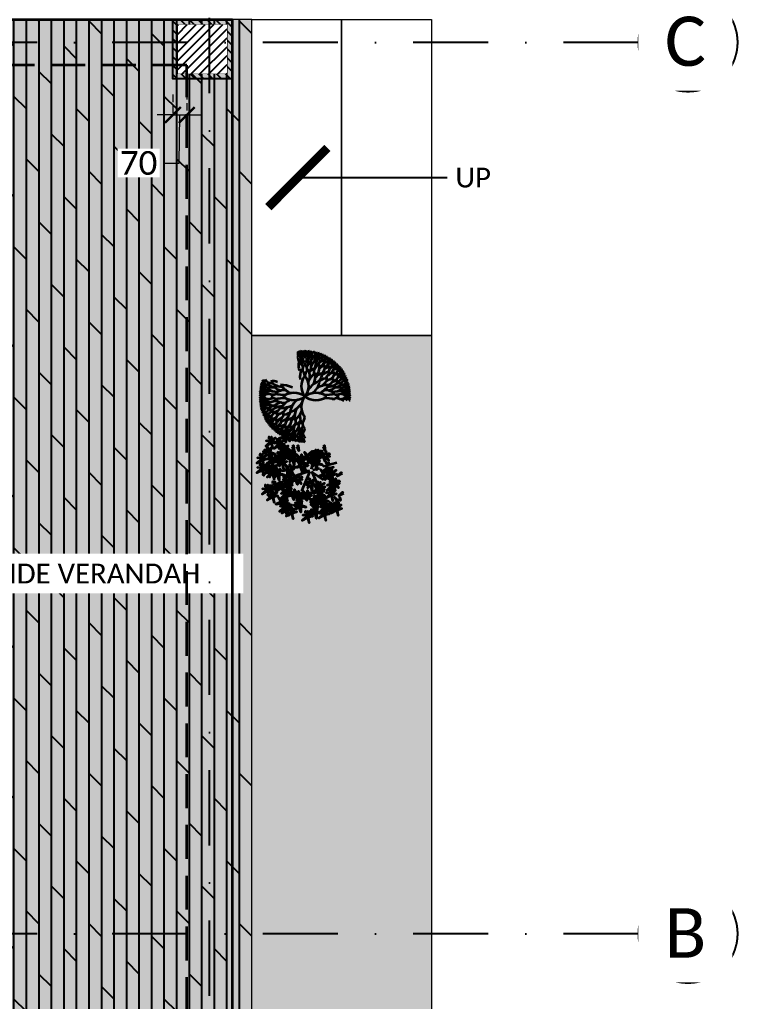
# Model space of a CAD drawing. Header units: millimetres. Extents: x -10000 to 124200, y -12045 to 23620.
# Drawn here: x 46013 to 49650, y -228 to 4745 of the extents above; entities that cross this region are included whole.
import ezdxf

# ---------------------------------------------------------------- set-up
doc = ezdxf.new("R2010")
doc.units = ezdxf.units.MM
doc.header["$LTSCALE"] = 150
doc.set_wipeout_variables(frame=1)
for name, pattern in [('3BHK-W(SB)$0$HIDDEN', [0.375, 0.25, -0.125]), ('DASHDOTX2', [50.8, 25.4, -12.7, 0, -12.7]), ('HIDDENX2', [19.05, 12.7, -6.35])]:
    doc.linetypes.add(name, pattern=pattern)
for name, color, linetype in [('ad-Arrow', 32, 'Continuous'), ('ad-Grid', 8, 'DASHDOTX2'), ('ad-MS Columns', 1, 'Continuous'), ('ad-RCC', 3, 'Continuous'), ('ad-RCC Hatch', 125, 'Continuous'), ('ad-Text main', 7, 'Continuous'), ('ad-Verandah', 33, 'Continuous')]:
    doc.layers.add(name, color=color, linetype=linetype)
for name, color, linetype, lineweight, true_color in [('ad-Dimension', 5, 'Continuous', 0, 0x0000ff), ('ad-Framing', 30, 'Continuous', 35, 0xff7f00), ('ad-Landscape 2', 7, 'Continuous', 35, 0x264c00)]:
    doc.layers.add(name, color=color, linetype=linetype, lineweight=lineweight, true_color=true_color)
doc.layers.add('ad-Elevation 10', color=8, linetype='Continuous', lineweight=0)
doc.layers.add('ad-Landscape', color=94, linetype='Continuous', lineweight=35)
doc.layers.get('ad-Landscape').off()
doc.styles.add('6 U T S R N_Corridor-Basement$0$Standard', font='arial.ttf')
doc.styles.add('ROMANS-TITLE', font='arial.ttf', dxfattribs={"width": 0.8})
doc.styles.get("Standard").update_dxf_attribs({"font": 'calibril.ttf'})
doc.dimstyles.new('A-100-DIM-INT (MM-FT)', dxfattribs={"dimscale": 50, "dimtxt": 2.4, "dimasz": 1, "dimexe": 5, "dimexo": 100, "dimgap": 1, "dimtad": 0, "dimdec": 0, "dimdsep": 46, "dimtxsty": 'Standard', "dimblk": 'ARCHTICK', "dimcen": 0.025, "dimse1": 1, "dimse2": 1, "dimclrd": 256, "dimclre": 256, "dimclrt": 256, "dimazin": 2, "dimtfac": 1, "dimtdec": 0, "dimtix": 1, "dimtmove": 2, "dimatfit": 3, "dimldrblk": 'ARCHTICK', "dimfxl": 1, "dimtolj": 1, "dimtzin": 0, "dimarcsym": 0})
doc.dimstyles.new('A-75-DIM-INT (Framing)', dxfattribs={"dimscale": 100, "dimtxt": 1.5, "dimasz": 1, "dimexe": 0, "dimexo": 0, "dimgap": 0.5, "dimtad": 0, "dimdec": 0, "dimdsep": 46, "dimtxsty": 'ROMANS-TITLE', "dimblk": 'ARCHTICK', "dimcen": 0.025, "dimclrd": 5, "dimclre": 5, "dimclrt": 256, "dimazin": 2, "dimtfac": 1, "dimtdec": 0, "dimtmove": 1, "dimatfit": 0, "dimldrblk": 'ARCHTICK', "dimfxl": 1, "dimtfill": 1, "dimtolj": 1, "dimtzin": 0, "dimarcsym": 0})

# ---------------------------------------------------------------- blocks, each defined once
blk = doc.blocks.new('zw$3849')
at = {"layer": 'ad-Text main', "insert": (12834.1, 1938.9), "char_height": 100, "width": 1424.195, "attachment_point": 5, "bg_fill": 2}
blk.add_mtext("\\pxqj;5' WIDE VERANDAH", dxfattribs=at)
blk = doc.blocks.new('A$C42b14ea2')
at = {"layer": 'ad-RCC Hatch', "transparency": 33554687}
h = blk.add_hatch(dxfattribs=at)
h.set_pattern_fill('ANSI31', color=256, scale=10)
h.set_pattern_definition([(45, (13250, 8645), (-22.45064, 22.45064), [])])
h.paths.add_polyline_path([(0, 0), (300, 0), (300, 300), (0, 300)])
at = {"layer": 'ad-RCC'}
blk.add_lwpolyline([(0, 0), (300, 0), (300, 300), (0, 300)], close=True, dxfattribs=at)
blk = doc.blocks.new('1625E_Columns')
at = {"layer": 'ad-RCC', "xscale": -1, "rotation": 180}
blk.add_blockref('A$C42b14ea2', (13240, 4745), dxfattribs=at)
blk = doc.blocks.new('zw$B0BD')
blk.add_wipeout([(0, 0), (250, 0), (250, -250), (0, -250)])
at = {"layer": 'ad-MS Columns'}
h = blk.add_hatch(dxfattribs=at)
h.set_pattern_fill('ANSI31', color=256, scale=10)
h.set_pattern_definition([(45, (4e-12, -250), (-22.4506, 22.4506), [])])
h.paths.add_polyline_path([(0, 0), (250, 0), (250, -250), (0, -250)])
at = {"layer": 'ad-MS Columns', "const_width": 1}
blk.add_lwpolyline([(0, 0), (250, 0), (250, -250), (0, -250)], close=True, dxfattribs=at)
blk = doc.blocks.new('zw$BD87')
at = {"layer": 'ad-MS Columns'}
blk.add_blockref('zw$B0BD', (1145, 4720), dxfattribs=at)
blk = doc.blocks.new('bamboo')
at = {"layer": 'ad-Landscape 2'}
for p, q in [((43, 73), (278, 631)), ((-24, 62), (-370, 296)), ((-12, 40), (-247, 564)), ((-57, 6), (-247, -50)), ((32, 40), (390, 162)), ((43, 28), (301, 62)), ((390, 162), (546, 218)), ((-471, -139), (-761, -217)), ((-12, -16), (-113, -440)), ((77, -94), (122, -173))]:
    blk.add_line(p, q, dxfattribs=at)
for points in [[(-388, 1357), (-437, 1504), (-414, 1335), (-388, 1357)], [(104, 1425), (54, 1572), (78, 1403), (104, 1425)], [(119, 1423), (261, 1497), (148, 1389), (127, 1415)], [(-781, 1201), (-752, 1166), (-913, 1150), (-789, 1194)], [(-756, 1207), (-806, 1354), (-782, 1185), (-756, 1207)], [(-741, 1205), (-599, 1279), (-712, 1170), (-734, 1196)], [(-562, 1158), (-603, 1137), (-666, 1245), (-570, 1151)], [(-439, 1174), (-411, 1139), (-571, 1123), (-448, 1167)], [(-500, 1137), (-534, 1108), (-554, 1268), (-507, 1146)], [(-412, 1351), (-384, 1316), (-544, 1300), (-421, 1344)], [(-434, 1290), (-414, 1248), (-523, 1187), (-427, 1281)], [(-494, 1113), (-347, 1165), (-516, 1138), (-494, 1113)], [(-415, 1179), (-464, 1327), (-441, 1158), (-415, 1179)], [(-388, 1269), (-399, 1159), (-358, 1250), (-381, 1261)], [(-399, 1178), (-257, 1251), (-371, 1143), (-392, 1169)], [(-372, 1355), (-230, 1429), (-344, 1320), (-365, 1346)], [(-330, 1216), (-336, 1153), (-319, 1167), (-323, 1207)], [(-324, 1279), (-245, 1271), (-334, 1256), (-332, 1272)], [(-169, 1272), (-323, 1296), (-162, 1239), (-169, 1272)], [(-176, 1248), (-132, 1257), (-192, 1107), (-173, 1237)], [(-174, 1012), (-174, 1172), (-131, 1021), (-163, 1015)], [(-161, 1285), (-160, 1445), (-117, 1294), (-150, 1287)], [(-131, 1200), (-85, 1198), (-82, 1073), (-120, 1202)], [(-92, 1231), (0, 1171), (-62, 1249), (-81, 1233)], [(-71, 1292), (-28, 1359), (-55, 1273), (-69, 1281)], [(79, 1419), (108, 1385), (-52, 1368), (71, 1412)], [(58, 1358), (77, 1316), (-31, 1255), (65, 1349)], [(-18, 1258), (35, 1223), (30, 1245), (-7, 1260)], [(103, 1337), (93, 1227), (133, 1319), (110, 1329)], [(162, 1284), (156, 1221), (173, 1235), (169, 1276)], [(168, 1347), (246, 1339), (158, 1324), (159, 1340)], [(304, 1094), (304, 1254), (347, 1103), (314, 1096)], [(393, 1102), (437, 1168), (409, 1082), (396, 1091)], [(557, 1296), (586, 1262), (425, 1246), (549, 1289)], [(536, 1235), (555, 1193), (446, 1133), (543, 1226)], [(582, 1302), (532, 1450), (556, 1281), (582, 1302)], [(680, 1201), (709, 1166), (548, 1150), (671, 1194)], [(581, 1215), (571, 1105), (611, 1196), (588, 1206)], [(597, 1300), (739, 1374), (626, 1266), (604, 1292)], [(640, 1161), (634, 1099), (651, 1113), (647, 1153)], [(646, 1224), (724, 1217), (635, 1202), (637, 1217)], [(704, 1207), (655, 1354), (679, 1185), (704, 1207)], [(720, 1205), (862, 1279), (749, 1170), (727, 1196)], [(773, 1166), (723, 1313), (747, 1144), (773, 1166)], [(788, 1164), (930, 1238), (817, 1130), (796, 1155)], [(-802, 1140), (-783, 1098), (-892, 1037), (-795, 1131)], [(-843, 898), (-849, 819), (-866, 907), (-851, 906)], [(-773, 987), (-807, 958), (-827, 1118), (-780, 996)], [(-768, 947), (-692, 807), (-802, 918), (-777, 940)], [(-767, 963), (-621, 1015), (-789, 988), (-767, 963)], [(-757, 1119), (-767, 1009), (-727, 1100), (-750, 1111)], [(-698, 1066), (-704, 1003), (-687, 1017), (-691, 1057)], [(-692, 1129), (-614, 1121), (-703, 1106), (-701, 1122)], [(-633, 1052), (-696, 1057), (-682, 1040), (-642, 1045)], [(-581, 1112), (-692, 1120), (-599, 1081), (-590, 1104)], [(-593, 770), (-642, 918), (-618, 749), (-593, 770)], [(-570, 1048), (-576, 969), (-593, 1057), (-578, 1056)], [(-461, 1112), (-441, 1071), (-550, 1010), (-454, 1104)], [(-495, 1097), (-419, 957), (-529, 1068), (-504, 1090)], [(-374, 917), (-528, 942), (-367, 884), (-374, 917)], [(-415, 1092), (-426, 982), (-386, 1073), (-408, 1083)], [(-380, 893), (-337, 902), (-397, 753), (-378, 882)], [(-365, 930), (-365, 1090), (-322, 940), (-355, 933)], [(-357, 1039), (-363, 976), (-346, 990), (-350, 1030)], [(-351, 1102), (-272, 1094), (-361, 1079), (-360, 1095)], [(-183, 999), (-337, 1024), (-176, 966), (-183, 999)], [(-180, 955), (-152, 921), (-312, 905), (-189, 948)], [(-297, 876), (-204, 816), (-266, 894), (-286, 879)], [(-202, 894), (-182, 853), (-291, 792), (-195, 885)], [(-276, 938), (-232, 1004), (-260, 918), (-273, 927)], [(-223, 903), (-170, 869), (-174, 891), (-212, 906)], [(-189, 975), (-146, 984), (-206, 835), (-187, 964)], [(-156, 961), (-205, 1109), (-182, 940), (-156, 961)], [(-156, 874), (-167, 764), (-126, 855), (-149, 865)], [(-145, 927), (-99, 925), (-96, 801), (-134, 929)], [(-140, 960), (2, 1033), (-112, 925), (-133, 951)], [(-106, 958), (-13, 898), (-75, 976), (-95, 960)], [(-92, 883), (-13, 876), (-102, 861), (-100, 876)], [(-85, 1020), (-41, 1086), (-69, 1000), (-82, 1009)], [(-32, 985), (21, 951), (17, 973), (-21, 987)], [(121, 803), (80, 783), (16, 890), (112, 796)], [(183, 783), (149, 754), (129, 914), (175, 791)], [(295, 1081), (141, 1106), (302, 1048), (295, 1081)], [(289, 1057), (332, 1066), (272, 916), (291, 1046)], [(290, 849), (291, 1008), (334, 858), (301, 851)], [(333, 1009), (379, 1007), (382, 882), (344, 1011)], [(372, 1040), (465, 980), (402, 1058), (383, 1042)], [(380, 856), (423, 922), (395, 837), (382, 845)], [(446, 1067), (499, 1033), (495, 1054), (457, 1069)], [(565, 756), (531, 726), (511, 886), (558, 764)], [(658, 1140), (678, 1098), (569, 1037), (665, 1131)], [(748, 1160), (777, 1126), (617, 1109), (740, 1153)], [(727, 1099), (746, 1057), (638, 996), (734, 1090)], [(704, 1119), (694, 1009), (734, 1100), (711, 1111)], [(745, 784), (696, 931), (720, 762), (745, 784)], [(759, 902), (696, 907), (711, 890), (751, 895)], [(811, 962), (701, 970), (793, 931), (803, 954)], [(831, 1008), (789, 987), (726, 1095), (822, 1001)], [(762, 1066), (756, 1003), (774, 1017), (770, 1057)], [(768, 1129), (847, 1121), (758, 1106), (760, 1122)], [(772, 1078), (762, 968), (802, 1060), (779, 1070)], [(822, 898), (816, 819), (799, 907), (815, 906)], [(831, 1025), (825, 962), (842, 976), (838, 1016)], [(837, 1088), (915, 1080), (827, 1065), (828, 1081)], [(892, 987), (859, 958), (839, 1118), (885, 996)], [(897, 947), (974, 807), (863, 918), (889, 940)], [(899, 963), (1045, 1015), (877, 988), (899, 963)], [(1141, 825), (1092, 972), (1115, 803), (1141, 825)], [(1157, 823), (1299, 897), (1185, 789), (1164, 815)], [(-959, 700), (-817, 774), (-931, 666), (-952, 692)], [(-617, 765), (-588, 730), (-749, 714), (-626, 757)], [(-639, 703), (-619, 662), (-728, 601), (-632, 695)], [(-620, 538), (-669, 686), (-646, 517), (-620, 538)], [(-604, 537), (-462, 610), (-576, 502), (-597, 528)], [(-593, 683), (-603, 573), (-563, 664), (-586, 674)], [(-577, 769), (-435, 842), (-548, 734), (-570, 760)], [(-535, 630), (-541, 567), (-523, 581), (-527, 621)], [(-529, 693), (-450, 685), (-539, 670), (-537, 685)], [(-281, 634), (-391, 643), (-299, 604), (-289, 627)], [(-262, 681), (-303, 660), (-366, 768), (-270, 673)], [(-336, 845), (-290, 844), (-287, 719), (-325, 848)], [(-265, 566), (-314, 713), (-291, 544), (-265, 566)], [(-200, 660), (-234, 631), (-253, 791), (-207, 669)], [(-249, 564), (-107, 638), (-221, 530), (-242, 555)], [(-195, 620), (-118, 480), (-229, 591), (-203, 613)], [(-194, 636), (-47, 688), (-216, 661), (-194, 636)], [(-98, 821), (-104, 758), (-86, 772), (-91, 812)], [(-38, 467), (-37, 627), (6, 476), (-27, 469)], [(49, 698), (-14, 702), (1, 686), (41, 690)], [(101, 757), (-9, 765), (83, 727), (93, 750)], [(112, 693), (106, 614), (89, 703), (105, 701)], [(281, 835), (128, 860), (288, 803), (281, 835)], [(187, 743), (264, 602), (153, 714), (179, 736)], [(189, 759), (335, 811), (167, 784), (189, 759)], [(275, 811), (319, 820), (259, 671), (277, 800)], [(319, 763), (365, 762), (369, 637), (330, 766)], [(358, 795), (451, 734), (389, 812), (369, 797)], [(432, 670), (369, 675), (383, 658), (423, 663)], [(484, 730), (373, 738), (465, 700), (475, 723)], [(503, 776), (462, 755), (399, 863), (495, 769)], [(433, 822), (486, 787), (481, 809), (444, 824)], [(495, 666), (489, 587), (472, 675), (487, 674)], [(570, 716), (646, 575), (536, 686), (561, 708)], [(571, 731), (717, 784), (549, 757), (571, 731)], [(721, 778), (750, 744), (589, 727), (712, 771)], [(699, 717), (719, 675), (610, 614), (706, 708)], [(742, 469), (708, 440), (689, 600), (735, 478)], [(745, 697), (734, 586), (775, 678), (752, 688)], [(761, 782), (903, 856), (790, 748), (768, 774)], [(803, 643), (797, 580), (815, 595), (810, 635)], [(809, 706), (888, 699), (799, 683), (801, 699)], [(868, 552), (819, 700), (842, 531), (868, 552)], [(884, 550), (1026, 624), (912, 516), (891, 542)], [(1117, 819), (1145, 785), (985, 768), (1108, 812)], [(1095, 758), (1115, 716), (1006, 655), (1102, 749)], [(1073, 552), (1024, 700), (1047, 531), (1073, 552)], [(1089, 550), (1231, 624), (1117, 516), (1096, 542)], [(1141, 737), (1130, 627), (1171, 719), (1148, 729)], [(1267, 642), (1296, 607), (1135, 591), (1259, 635)], [(1245, 580), (1265, 539), (1156, 478), (1253, 572)], [(1199, 684), (1193, 621), (1211, 636), (1206, 676)], [(1205, 747), (1284, 739), (1195, 724), (1197, 740)], [(1292, 647), (1242, 795), (1266, 626), (1292, 647)], [(1307, 646), (1449, 719), (1336, 611), (1314, 637)], [(-784, 343), (-847, 348), (-832, 331), (-792, 336)], [(-731, 403), (-842, 411), (-750, 372), (-740, 395)], [(-712, 449), (-753, 428), (-816, 536), (-721, 441)], [(-644, 533), (-616, 498), (-776, 482), (-653, 526)], [(-666, 471), (-646, 430), (-755, 369), (-659, 463)], [(-721, 338), (-727, 260), (-744, 348), (-728, 347)], [(-650, 428), (-684, 399), (-704, 559), (-658, 437)], [(-645, 388), (-569, 248), (-679, 359), (-654, 381)], [(-644, 404), (-498, 456), (-666, 429), (-644, 404)], [(-606, 184), (-656, 331), (-632, 163), (-606, 184)], [(-620, 451), (-631, 341), (-590, 432), (-613, 442)], [(-562, 398), (-568, 335), (-551, 349), (-555, 389)], [(-556, 461), (-477, 453), (-566, 438), (-564, 454)], [(-289, 560), (-261, 526), (-421, 509), (-298, 553)], [(-364, 169), (-397, 140), (-417, 300), (-371, 178)], [(-311, 499), (-291, 457), (-400, 396), (-304, 490)], [(-333, 575), (-396, 580), (-381, 563), (-341, 568)], [(-270, 570), (-276, 492), (-293, 580), (-277, 579)], [(-265, 478), (-276, 368), (-235, 460), (-258, 470)], [(-207, 425), (-213, 362), (-196, 376), (-200, 416)], [(-201, 488), (-122, 480), (-211, 465), (-210, 481)], [(-46, 454), (-200, 478), (-40, 421), (-46, 454)], [(-53, 429), (-9, 439), (-69, 289), (-50, 418)], [(-8, 382), (38, 380), (41, 255), (2, 384)], [(31, 413), (123, 352), (61, 431), (42, 415)], [(52, 474), (95, 540), (68, 455), (54, 463)], [(105, 440), (158, 405), (153, 427), (116, 442)], [(394, 326), (353, 305), (290, 413), (385, 319)], [(456, 306), (422, 276), (402, 436), (448, 314)], [(462, 281), (608, 334), (440, 307), (462, 281)], [(609, 384), (546, 389), (561, 372), (601, 377)], [(661, 444), (551, 452), (643, 413), (653, 436)], [(680, 490), (639, 469), (576, 577), (672, 482)], [(618, 276), (618, 436), (661, 285), (628, 278)], [(672, 379), (666, 301), (649, 389), (665, 388)], [(707, 283), (751, 349), (723, 264), (710, 272)], [(844, 546), (872, 512), (712, 496), (835, 539)], [(747, 429), (824, 289), (713, 400), (739, 422)], [(748, 445), (895, 497), (727, 470), (748, 445)], [(822, 485), (842, 443), (733, 383), (829, 476)], [(868, 465), (857, 355), (898, 446), (875, 456)], [(1049, 546), (1077, 512), (917, 496), (1040, 539)], [(926, 411), (920, 349), (937, 363), (933, 403)], [(932, 474), (1011, 467), (922, 452), (924, 467)], [(1027, 485), (1047, 443), (938, 383), (1034, 476)], [(945, 153), (946, 313), (989, 162), (956, 155)], [(1073, 465), (1062, 355), (1103, 446), (1080, 456)], [(1141, 143), (1092, 291), (1115, 122), (1141, 143)], [(1131, 411), (1125, 349), (1142, 363), (1138, 403)], [(1137, 474), (1216, 467), (1127, 452), (1128, 467)], [(1291, 560), (1281, 450), (1321, 541), (1298, 552)], [(1349, 507), (1343, 444), (1361, 458), (1357, 498)], [(1356, 570), (1434, 562), (1345, 547), (1347, 563)], [(-918, 114), (-776, 188), (-890, 80), (-911, 105)], [(-631, 178), (-602, 144), (-762, 128), (-639, 171)], [(-652, 117), (-632, 75), (-741, 14), (-645, 108)], [(-607, 97), (-617, -13), (-577, 78), (-600, 88)], [(-590, 182), (-449, 256), (-562, 148), (-583, 174)], [(-511, -21), (-560, 127), (-536, -42), (-511, -21)], [(-497, 84), (-560, 89), (-545, 72), (-505, 77)], [(-445, 144), (-555, 152), (-463, 113), (-453, 136)], [(-542, 106), (-464, 99), (-552, 83), (-551, 99)], [(-425, 190), (-467, 169), (-530, 277), (-434, 182)], [(-495, -22), (-353, 51), (-466, -57), (-488, -31)], [(-434, 79), (-440, 1), (-457, 89), (-441, 88)], [(-359, 129), (-282, -11), (-393, 100), (-367, 122)], [(-358, 145), (-211, 197), (-379, 170), (-358, 145)], [(257, -69), (216, -90), (153, 18), (249, -77)], [(322, 220), (259, 225), (274, 208), (314, 213)], [(374, 280), (264, 288), (356, 250), (366, 273)], [(319, -90), (285, -119), (266, 41), (312, -81)], [(385, 216), (379, 137), (362, 225), (378, 224)], [(460, 266), (537, 125), (427, 236), (452, 258)], [(609, 263), (455, 287), (616, 230), (609, 263)], [(640, 26), (598, 5), (535, 113), (631, 19)], [(603, 239), (646, 248), (586, 98), (605, 228)], [(647, 191), (693, 189), (696, 64), (658, 193)], [(701, 6), (667, -24), (648, 136), (694, 14)], [(686, 222), (779, 161), (716, 240), (697, 224)], [(707, -19), (854, 34), (686, 7), (707, -19)], [(760, 249), (813, 214), (809, 236), (771, 251)], [(937, 140), (783, 165), (943, 107), (937, 140)], [(930, 116), (974, 125), (914, -24), (932, 105)], [(974, 68), (1021, 66), (1024, -58), (985, 70)], [(1117, 137), (1145, 103), (985, 87), (1108, 130)], [(1095, 76), (1115, 34), (1006, -27), (1102, 67)], [(1014, 99), (1106, 39), (1044, 117), (1025, 101)], [(1035, 161), (1078, 227), (1051, 141), (1037, 150)], [(1158, -1), (1117, -22), (1054, 86), (1150, -9)], [(1088, 126), (1141, 92), (1136, 113), (1099, 128)], [(1240, 69), (1268, 35), (1108, 18), (1231, 62)], [(1218, 8), (1238, -34), (1129, -95), (1225, -1)], [(1141, 56), (1130, -54), (1171, 37), (1148, 47)], [(1157, 141), (1299, 215), (1185, 107), (1164, 133)], [(1220, -22), (1186, -51), (1167, 109), (1213, -13)], [(1199, 2), (1193, -60), (1211, -46), (1206, -6)], [(1205, 65), (1284, 58), (1195, 42), (1197, 58)], [(1226, -46), (1373, 6), (1204, -21), (1226, -46)], [(1264, 75), (1215, 222), (1238, 53), (1264, 75)], [(1280, 73), (1422, 147), (1308, 39), (1287, 65)], [(1417, 15), (1446, -20), (1286, -36), (1409, 8)], [(1442, 20), (1392, 168), (1416, -1), (1442, 20)], [(1457, 19), (1599, 92), (1486, -16), (1465, 10)], [(-535, -26), (-507, -61), (-667, -77), (-544, -33)], [(-425, -356), (-467, -376), (-530, -269), (-434, -363)], [(-511, -108), (-522, -218), (-481, -127), (-504, -117)], [(-453, -161), (-459, -224), (-441, -210), (-446, -170)], [(-447, -98), (-368, -106), (-457, -121), (-455, -105)], [(-364, -376), (-397, -405), (-417, -246), (-371, -368)], [(-183, -174), (-337, -149), (-176, -206), (-183, -174)], [(-197, -389), (-246, -241), (-222, -410), (-197, -389)], [(-189, -198), (-146, -189), (-206, -338), (-187, -209)], [(-174, -160), (-174, -1), (-131, -151), (-163, -158)], [(-145, -246), (-99, -247), (-96, -372), (-134, -243)], [(-106, -215), (-13, -275), (-75, -197), (-95, -212)], [(-85, -153), (-41, -87), (-69, -173), (-82, -164)], [(52, -315), (11, -336), (-52, -228), (44, -322)], [(-32, -187), (21, -222), (17, -200), (-21, -185)], [(114, -335), (80, -364), (61, -205), (107, -327)], [(186, -175), (123, -170), (137, -187), (177, -182)], [(238, -116), (128, -107), (220, -146), (229, -123)], [(298, -260), (257, -281), (194, -173), (290, -268)], [(249, -180), (243, -258), (226, -170), (242, -171)], [(324, -130), (400, -270), (290, -159), (315, -137)], [(325, -114), (472, -62), (303, -89), (325, -114)], [(360, -281), (326, -310), (307, -150), (353, -272)], [(486, -310), (332, -285), (493, -343), (486, -310)], [(366, -305), (513, -253), (344, -280), (366, -305)], [(495, -297), (495, -137), (538, -288), (506, -295)], [(568, -80), (505, -75), (520, -92), (560, -87)], [(620, -20), (510, -12), (602, -50), (612, -27)], [(584, -289), (628, -223), (600, -309), (587, -300)], [(631, -84), (625, -163), (608, -75), (624, -76)], [(663, -416), (614, -269), (638, -437), (663, -416)], [(706, -34), (783, -175), (672, -64), (698, -42)], [(844, -190), (872, -224), (712, -241), (835, -197)], [(822, -251), (842, -293), (733, -354), (829, -260)], [(907, -266), (797, -257), (889, -296), (898, -273)], [(868, -184), (819, -37), (842, -206), (868, -184)], [(926, -219), (885, -240), (822, -132), (918, -227)], [(868, -272), (857, -382), (898, -290), (875, -280)], [(923, -321), (874, -173), (897, -342), (923, -321)], [(884, -186), (1026, -112), (912, -220), (891, -194)], [(932, -262), (1011, -270), (922, -285), (924, -269)], [(988, -240), (954, -269), (935, -109), (981, -231)], [(939, -322), (1081, -249), (967, -357), (946, -331)], [(993, -280), (1069, -420), (959, -309), (984, -287)], [(994, -264), (1141, -212), (972, -239), (994, -264)], [(1144, -231), (1173, -265), (1013, -282), (1136, -238)], [(1087, -107), (1024, -102), (1038, -119), (1078, -114)], [(1139, -47), (1029, -39), (1121, -78), (1130, -55)], [(1169, -225), (1119, -78), (1143, -247), (1169, -225)], [(1150, -112), (1144, -190), (1127, -102), (1143, -103)], [(1184, -227), (1326, -153), (1213, -261), (1191, -235)], [(1225, -62), (1301, -202), (1191, -91), (1217, -69)], [(1264, -13), (1253, -123), (1294, -31), (1271, -21)], [(1417, -272), (1446, -306), (1286, -322), (1409, -279)], [(1396, -47), (1415, -88), (1306, -149), (1403, -55)], [(1322, -66), (1316, -129), (1333, -114), (1329, -74)], [(1328, -3), (1407, -10), (1318, -26), (1320, -10)], [(1442, -266), (1392, -119), (1416, -287), (1442, -266)], [(1441, -67), (1431, -177), (1471, -86), (1448, -76)], [(1457, -268), (1599, -194), (1486, -302), (1465, -276)], [(1500, -120), (1494, -183), (1511, -169), (1507, -129)], [(1506, -57), (1584, -65), (1496, -80), (1497, -65)], [(-497, -461), (-560, -457), (-545, -474), (-505, -469)], [(-445, -402), (-555, -394), (-463, -432), (-453, -409)], [(-434, -466), (-440, -545), (-457, -456), (-441, -458)], [(-364, -690), (-397, -719), (-417, -559), (-371, -681)], [(-359, -416), (-282, -557), (-393, -445), (-367, -424)], [(-358, -400), (-211, -348), (-379, -375), (-358, -400)], [(-221, -394), (-193, -429), (-353, -445), (-230, -402)], [(-243, -456), (-223, -497), (-332, -558), (-236, -464)], [(-98, -517), (-70, -552), (-230, -568), (-107, -524)], [(-197, -476), (-208, -586), (-167, -495), (-190, -485)], [(-181, -390), (-39, -317), (-152, -425), (-174, -399)], [(-139, -529), (-145, -592), (-127, -578), (-132, -538)], [(-133, -466), (-54, -474), (-143, -489), (-141, -474)], [(-74, -512), (-123, -364), (-100, -533), (-74, -512)], [(-19, -420), (-82, -416), (-67, -433), (-27, -428)], [(33, -361), (-77, -353), (15, -391), (25, -368)], [(-58, -513), (84, -440), (-30, -548), (-51, -522)], [(44, -425), (38, -504), (21, -415), (37, -417)], [(119, -375), (196, -516), (85, -404), (111, -383)], [(120, -360), (267, -307), (99, -334), (120, -360)], [(227, -366), (164, -361), (178, -378), (218, -373)], [(279, -306), (169, -298), (261, -337), (270, -314)], [(290, -371), (284, -449), (267, -361), (283, -362)], [(365, -321), (441, -461), (331, -350), (356, -328)], [(415, -690), (381, -719), (361, -559), (407, -681)], [(480, -334), (523, -325), (463, -474), (482, -345)], [(579, -538), (469, -530), (561, -569), (571, -546)], [(599, -492), (557, -513), (494, -405), (590, -499)], [(551, -690), (517, -719), (498, -559), (544, -681)], [(639, -422), (668, -456), (507, -472), (631, -429)], [(524, -382), (570, -384), (573, -508), (535, -380)], [(617, -483), (637, -525), (528, -586), (625, -492)], [(563, -351), (656, -411), (594, -333), (574, -349)], [(660, -513), (626, -542), (607, -382), (653, -504)], [(665, -553), (742, -693), (631, -582), (657, -560)], [(637, -324), (690, -358), (686, -336), (648, -322)], [(666, -537), (813, -484), (645, -511), (666, -537)], [(663, -503), (653, -613), (693, -522), (670, -512)], [(789, -544), (818, -579), (658, -595), (781, -552)], [(679, -418), (821, -344), (708, -452), (686, -426)], [(721, -557), (715, -620), (733, -605), (729, -565)], [(727, -494), (806, -501), (717, -517), (719, -501)], [(814, -539), (764, -391), (788, -560), (814, -539)], [(899, -326), (927, -361), (767, -377), (890, -333)], [(877, -388), (897, -429), (788, -490), (884, -396)], [(855, -325), (792, -320), (806, -337), (846, -332)], [(829, -540), (971, -467), (858, -575), (836, -549)], [(937, -703), (887, -555), (911, -724), (937, -703)], [(918, -330), (912, -408), (895, -320), (911, -321)], [(922, -408), (912, -518), (952, -427), (930, -417)], [(926, -325), (920, -388), (937, -374), (933, -333)], [(981, -461), (975, -524), (992, -510), (988, -470)], [(987, -398), (1065, -406), (977, -421), (978, -405)], [(1123, -292), (1142, -334), (1033, -395), (1130, -301)], [(1210, -487), (1056, -463), (1216, -520), (1210, -487)], [(1168, -312), (1158, -423), (1198, -331), (1175, -321)], [(1203, -511), (1247, -502), (1187, -652), (1206, -522)], [(1218, -474), (1219, -314), (1262, -465), (1229, -472)], [(1227, -366), (1221, -429), (1238, -414), (1234, -374)], [(1233, -303), (1311, -310), (1223, -326), (1224, -310)], [(1248, -559), (1294, -561), (1297, -686), (1258, -557)], [(1287, -528), (1379, -588), (1317, -510), (1298, -526)], [(1396, -333), (1415, -375), (1306, -436), (1403, -342)], [(1308, -467), (1351, -400), (1324, -486), (1310, -478)], [(1361, -501), (1414, -536), (1409, -514), (1372, -499)], [(1441, -353), (1431, -463), (1471, -372), (1448, -362)], [(1500, -407), (1494, -470), (1511, -455), (1507, -415)], [(1506, -344), (1584, -351), (1496, -367), (1497, -351)], [(735, -928), (694, -949), (631, -841), (727, -936)], [(768, -606), (787, -647), (678, -708), (775, -614)], [(797, -949), (763, -978), (743, -818), (790, -941)], [(912, -708), (941, -743), (780, -759), (904, -715)], [(890, -769), (910, -811), (801, -872), (898, -778)], [(813, -626), (803, -736), (843, -645), (820, -635)], [(872, -679), (866, -742), (883, -728), (879, -688)], [(878, -616), (956, -624), (868, -639), (869, -624)], [(936, -790), (926, -900), (966, -809), (943, -798)], [(952, -704), (1094, -630), (981, -739), (959, -713)], [(995, -843), (989, -906), (1006, -892), (1002, -852)], [(1001, -780), (1079, -788), (990, -803), (992, -787)], [(1158, -776), (1186, -811), (1026, -827), (1149, -783)], [(1136, -838), (1156, -879), (1047, -940), (1143, -846)], [(1182, -771), (1133, -623), (1156, -792), (1182, -771)], [(1182, -858), (1171, -968), (1212, -877), (1189, -867)], [(1198, -772), (1340, -699), (1226, -807), (1205, -781)], [(1246, -848), (1325, -856), (1236, -871), (1238, -855)], [(652, -1168), (794, -1094), (680, -1202), (659, -1176)], [(727, -1039), (721, -1117), (704, -1029), (719, -1030)], [(802, -989), (878, -1129), (768, -1018), (793, -996)], [(803, -973), (950, -921), (781, -948), (803, -973)], [(1240, -911), (1234, -974), (1251, -960), (1247, -920)], [(700, -1244), (779, -1251), (690, -1267), (692, -1251)]]:
    blk.add_lwpolyline(points, dxfattribs=at)
blk = doc.blocks.new('A$C7DA81DBD')
at = {"layer": 'ad-Landscape 2'}
for centre, radius, start, end in [((-0.323, 3.905), 0.477, 0.43757, 47.26134), ((-0.672, 3.334), 0.873, 3.00382, 39.60588), ((0.466, 3.725), 0.359, 113.70561, 176.94873), ((0.414, 3.981), 0.305, 123.60504, 162.90266), ((0.096, 4.063), 0.227, 352.72717, 49.06653), ((-0.485, 3.825), 0.838, 337.72257, 15.86731), ((0.491, 4.017), 0.214, 111.17004, 149.58437), ((0.873, 3.314), 0.57, 113.73132, 173.32768), ((0.906, 3.641), 0.606, 117.26946, 155.9728), ((0.266, 4.046), 0.225, 6.24095, 49.15573), ((-0.81, 3.717), 1.458, 334.44417, 4.66194), ((1.37, 3.11), 0.824, 118.22031, 156.78041), ((0.143, 3.955), 0.535, 344.79318, 24.80951), ((1.18, 3.454), 0.743, 111.85939, 132.96772), ((-0.785, 3.797), 1.765, 341.38853, 1.24523), ((0.641, 3.924), 0.342, 341.32537, 39.82068), ((1.383, 3.356), 0.488, 108.81739, 152.56245), ((1.327, 3.744), 0.358, 114.32176, 165.62043), ((0.211, 3.764), 1.016, 324.84978, 3.01888), ((-5.866, 2.673), 7.168, 9.16665, 11.24033), ((1.415, 3.77), 0.269, 101.04015, 144.95778), ((1.759, 3.363), 0.625, 106.91169, 148.74233), ((1.053, 3.888), 0.343, 353.89465, 25.17772), ((2.444, 2.7), 1.205, 114.47438, 140.38238), ((1.034, 3.87), 0.552, 334.54713, 9.51441), ((1.821, 3.599), 0.302, 107.3992, 143.67876), ((1.452, 3.751), 0.311, 341.21289, 26.18085), ((0.466, 3.951), 1.488, 337.29257, 354.02748), ((2.158, 3.355), 0.356, 99.63085, 133.13709), ((1.692, 3.651), 0.41, 336.38924, 7.6723), ((0.876, 2.829), 0.895, 130.78874, 168.03806), ((-0.453, 2.514), 0.676, 351.39169, 47.83501), ((0.914, 2.323), 0.874, 110.1808, 148.59513), ((-1.74, 3.125), 2.067, 355.95212, 10.67856), ((-2.889, 3.142), 3.502, 347.99481, 0.01757), ((1.405, 2.554), 0.868, 114.71609, 161.31222), ((1.697, 2.079), 0.932, 108.99145, 158.98533), ((-0.295, 3.161), 1.349, 329.98702, 7.7695), ((-0.542, 2.951), 1.936, 322.58851, 0.26845), ((0.579, 3.745), 0.974, 298.34437, 353.53312), ((1.724, 2.922), 0.735, 103.90804, 139.61338), ((2.026, 2.069), 0.846, 98.57089, 141.50718), ((0.488, 3.723), 1.408, 309.24822, 345.91322), ((1.896, 2.617), 0.764, 93.18845, 132.61455), ((0.442, 3.021), 1.463, 322.92796, 355.46028), ((2.208, 2.504), 0.73, 88.94937, 129.1849), ((2.402, 1.959), 0.821, 94.0733, 134.87713), ((1.014, 3.524), 1.242, 311.60195, 346.47297), ((2.239, 2.943), 0.581, 93.32513, 131.66362), ((0.915, 3.796), 1.32, 333.78136, 348.06114), ((1.447, 2.814), 0.898, 319.49244, 357.69907), ((2.436, 2.424), 0.643, 77.61453, 116.92393), ((2.403, 3.194), 0.329, 92.31458, 133.75489), ((1.329, 3.259), 1.53, 304.25441, 342.40951), ((2.622, 2.757), 0.621, 93.06665, 130.22411), ((2.813, 2.152), 0.645, 92.21829, 140.84358), ((2.106, 3.468), 0.289, 325.35935, 10.9222), ((1.999, 3.032), 0.544, 309.31962, 1.75138), ((2.128, 3.396), 0.461, 314.41683, 357.63522), ((3.055, 2.232), 0.863, 98.61282, 128.97622), ((3.046, 2.005), 1.281, 103.71524, 113.85648), ((2.458, 3.195), 0.289, 325.35935, 10.9222), ((3.205, 2.09), 0.759, 91.41505, 126.15667), ((2.554, 3.07), 0.372, 312.03902, 2.39813), ((3.025, 2.67), 0.274, 78.73381, 122.02457), ((2.929, 2.933), 0.15, 306.19039, 2.52975), ((2.833, 2.887), 0.356, 304.28194, 353.79297), ((0.947, 1.818), 0.953, 132.26313, 173.77864), ((-1.124, 0.963), 1.476, 319.56784, 40.43216), ((1.892, 0.74), 1.708, 121.62819, 159.52537), ((-0.973, 1.875), 1.434, 347.8862, 26.84023), ((1.144, 1.7), 0.928, 108.94949, 145.08343), ((-2.262, 2.222), 3.258, 339.85746, 359.51365), ((-1.11, 2.329), 1.983, 352.86966, 7.13034), ((1.856, 1.09), 1.102, 99.73184, 143.96094), ((0.013, 2.499), 1.688, 321.43671, 348.97151), ((2.301, 1.358), 0.927, 90.17163, 138.26071), ((0.957, 2.767), 1.425, 308.22789, 340.26694), ((2.675, 1.508), 0.695, 80.6567, 141.71751), ((1.894, 2.412), 0.921, 297.11773, 346.33164), ((2.259, 2.257), 0.955, 289.25986, 346.25719), ((3.088, 1.801), 0.795, 88.44815, 127.52814), ((3.002, 1.519), 0.544, 70.20197, 126.22103), ((2.167, 2.776), 0.96, 303.44945, 349.14185), ((3.21, 2.109), 0.273, 57.84483, 144.60114), ((2.867, 2.536), 0.525, 291.97187, 338.1743), ((3.387, 2.087), 0.488, 88.40112, 129.1706), ((3.37, 1.133), 0.705, 81.24696, 114.39648), ((2.789, 2.062), 0.727, 296.20301, 341.32918), ((3.255, 2.307), 0.399, 82.27272, 109.05896), ((3.104, 2.475), 0.573, 273.62657, 324.23647), ((4.711, 2.181), 1.496, 159.58638, 165.44635), ((3.324, 1.386), 0.793, 71.98772, 94.43369), ((3.218, 2.537), 0.186, 299.00554, 11.76376), ((3.547, 1.977), 0.379, 89.04584, 126.1809), ((3.454, 2.302), 0.168, 76.81907, 120.10983), ((3.41, 2.32), 0.148, 278.29705, 13.9033), ((3.325, 2.438), 0.17, 323.72347, 9.28631), ((3.508, 1.218), 0.814, 72.47778, 93.23616), ((3.394, 2.243), 0.437, 278.92704, 325.21519), ((3.623, 2.031), 0.183, 77.9287, 128.85753), ((3.566, 1.894), 0.271, 257.55099, 346.34539), ((3.646, 0.97), 0.879, 77.92659, 92.99743), ((3.413, 2.155), 0.239, 327.68239, 13.24524), ((2.005, -0.521), 2.052, 108.22121, 146.63555), ((-0.278, 1.632), 1.654, 305.14588, 352.92903), ((2.355, -1.807), 2.891, 91.74206, 114.32586), ((0.182, 2.617), 2.589, 296.37959, 323.62907), ((2.053, 0.575), 1.111, 86.04844, 128.35019), ((0.504, 2.388), 1.772, 307.95541, 336.59015), ((2.813, 0.17), 1.503, 95.62532, 123.13317), ((2.612, -0.83), 1.771, 80.78995, 108.93131), ((1.914, 1.938), 1.415, 281.89122, 313.87774), ((1.841, 1.801), 0.836, 300.6803, 350.69519), ((2.07, 2.438), 1.53, 280.87998, 316.84474), ((2.935, 0.536), 0.892, 73.64007, 116.08119), ((2.521, 2.218), 1.411, 279.65865, 314.4053), ((3.278, -0.198), 1.427, 80.74511, 103.04309), ((2.872, 2.169), 1.015, 288.93763, 325.3584), ((3.242, 1.855), 1.065, 272.74788, 307.4895), ((3.529, 0.17), 0.914, 66.6856, 101.98272), ((3.531, 1.186), 0.443, 66.56317, 113.43683), ((3.393, 1.57), 0.508, 265.63715, 341.63434), ((3.699, 1.02), 0.428, 65.59747, 107.58932), ((3.799, 1.387), 0.279, 60.36234, 119.63766), ((3.602, 1.788), 0.37, 283.9638, 334.63628), ((3.843, 1.163), 0.285, 53.28378, 111.64538), ((3.806, 1.439), 0.213, 263.93136, 347.1466), ((3.99, 0.707), 0.544, 82.71659, 112.35425), ((3.867, 1.227), 0.193, 249.40402, 5.81334), ((3.806, 1.227), 0.386, 278.11277, 328.84912), ((3.983, 0.753), 0.314, 60.83495, 98.40667), ((-4.197, 0.939), 0.734, 266.42892, 296.01705), ((-3.927, 0.536), 0.456, 226.08818, 286.23686), ((-4.046, -0.101), 0.224, 105.31091, 151.56637), ((-4.487, 1.629), 1.285, 281.63719, 288.00047), ((-3.052, 1.626), 1.72, 226.87005, 233.5161), ((-3.616, 0.691), 0.486, 221.13896, 275.57028), ((-3.241, -0.766), 1.009, 91.25618, 130.10548), ((-2.722, 2.114), 1.948, 241.18217, 266.26036), ((-2.353, -1.17), 1.423, 97.04197, 124.31969), ((-1.863, 3.033), 2.882, 251.61053, 271.71734), ((-1.026, -1.431), 1.766, 54.46623, 125.53377), ((1.026, -1.431), 1.766, 54.46623, 125.53377), ((1.863, 3.033), 2.882, 268.28266, 288.38947), ((1.853, -0.999), 1.59, 54.65742, 92.19306), ((2.506, 2.298), 1.873, 270.64954, 303.44704), ((2.353, -1.17), 1.423, 55.68031, 82.95803), ((3.006, -0.698), 1.529, 69.60798, 99.92697), ((2.722, 2.114), 1.948, 273.73964, 298.81783), ((3.234, -0.221), 0.76, 55.7746, 95.87942), ((3.288, 1.64), 1.093, 263.82806, 310.47833), ((3.241, -0.766), 1.009, 49.89452, 88.74382), ((3.58, 1.265), 0.803, 269.21022, 309.38588), ((3.616, 0.691), 0.486, 264.42972, 318.86104), ((3.715, 0.193), 0.678, 65.29475, 98.44427), ((3.761, -0.151), 0.567, 66.95643, 100.10595), ((3.868, 0.167), 0.526, 65.03704, 102.60876), ((3.864, 1.022), 0.348, 259.21259, 336.08162), ((3.927, 0.536), 0.456, 253.76314, 313.91182), ((4.197, 0.939), 0.734, 243.98295, 273.57108), ((3.99, 0.621), 0.238, 256.99707, 338.77188), ((4.007, 0.779), 0.214, 255.31026, 332.80649), ((4.021, -0.331), 0.887, 77.52959, 94.45848), ((4.09, 0.665), 0.235, 66.95459, 113.04541), ((4.09, 0.554), 0.166, 49.71676, 100.64559), ((3.052, 1.626), 1.72, 306.4839, 313.12995), ((4.487, 1.629), 1.285, 251.99953, 258.36281), ((4.046, -0.101), 0.224, 28.43363, 74.68909), ((-4.046, 0.101), 0.224, 208.43363, 254.68909), ((-3.927, -0.536), 0.456, 73.76314, 133.91182), ((-4.197, -0.939), 0.734, 63.98295, 93.57108), ((-3.052, -1.626), 1.72, 126.4839, 133.12995), ((-4.487, -1.629), 1.285, 71.99953, 78.36281), ((-3.99, -0.621), 0.238, 76.99707, 158.77188), ((-4.021, 0.331), 0.887, 257.52959, 274.45848), ((-4.007, -0.779), 0.214, 75.31026, 152.80649), ((-4.09, -0.554), 0.166, 229.71676, 280.64559), ((-3.864, -1.022), 0.348, 79.21259, 156.08162), ((-4.09, -0.665), 0.235, 246.95459, 293.04541), ((-3.806, -1.227), 0.386, 98.11277, 148.84912), ((-3.58, -1.265), 0.803, 89.21022, 129.38588), ((-3.868, -0.167), 0.526, 245.03704, 282.60876), ((-3.288, -1.64), 1.093, 83.82806, 130.47833), ((-3.715, -0.193), 0.678, 245.29475, 278.44427), ((-3.616, -0.691), 0.486, 84.42972, 138.86104), ((-3.761, 0.151), 0.567, 246.95643, 280.10595), ((-3.241, 0.766), 1.009, 229.89452, 268.74382), ((-3.242, -1.855), 1.065, 92.74788, 127.4895), ((-2.722, -2.114), 1.948, 93.73964, 118.81783), ((-3.234, 0.221), 0.76, 235.7746, 275.87942), ((-2.506, -2.298), 1.873, 90.64954, 123.44704), ((-3.006, 0.698), 1.529, 249.60798, 279.92697), ((-2.521, -2.218), 1.411, 99.65865, 134.4053), ((-2.353, 1.17), 1.423, 235.68031, 262.95803), ((-1.914, -1.938), 1.415, 101.89122, 133.87774), ((-2.612, 0.83), 1.771, 260.78995, 288.93131), ((-1.863, -3.033), 2.882, 88.28266, 108.38947), ((-1.853, 0.999), 1.59, 234.65742, 272.19306), ((-0.182, -2.617), 2.589, 116.37959, 143.62907), ((-2.355, 1.807), 2.891, 271.74206, 294.32586), ((-1.026, 1.431), 1.766, 234.46623, 305.53377), ((0.278, -1.632), 1.654, 125.14588, 172.92903), ((-2.005, 0.521), 2.052, 288.22121, 326.63555), ((1.124, -0.963), 1.476, 139.56784, 220.43216), ((-1.124, -0.963), 1.476, 319.56784, 40.43216), ((1.026, 1.431), 1.766, 234.46623, 305.53377), ((2.355, 1.807), 2.891, 245.67414, 268.25794), ((0.182, -2.617), 2.589, 36.37093, 63.62041), ((1.863, -3.033), 2.882, 71.61053, 91.71734), ((1.853, 0.999), 1.59, 267.80694, 305.34258), ((2.612, 0.83), 1.771, 251.06869, 279.21005), ((1.914, -1.938), 1.415, 46.12226, 78.10878), ((2.353, 1.17), 1.423, 277.04197, 304.31969), ((2.506, -2.298), 1.873, 56.55296, 89.35046), ((3.006, 0.698), 1.529, 260.07303, 290.39202), ((2.521, -2.218), 1.411, 45.5947, 80.34135), ((2.722, -2.114), 1.948, 61.18217, 86.26036), ((3.234, 0.221), 0.76, 264.12058, 304.2254), ((3.288, -1.64), 1.093, 49.52167, 96.17194), ((3.241, 0.766), 1.009, 271.25618, 310.10548), ((3.242, -1.855), 1.065, 52.5105, 87.25212), ((3.616, -0.691), 0.486, 41.13896, 95.57028), ((3.58, -1.265), 0.803, 50.61412, 90.78978), ((3.715, -0.193), 0.678, 261.55573, 294.70525), ((3.761, 0.151), 0.567, 259.89405, 293.04357), ((3.868, -0.167), 0.526, 257.39124, 294.96296), ((3.927, -0.536), 0.456, 46.08818, 106.23686), ((3.864, -1.022), 0.348, 23.91838, 100.78741), ((3.806, -1.227), 0.386, 31.15088, 81.88723), ((4.197, -0.939), 0.734, 86.42892, 116.01705), ((3.99, -0.621), 0.238, 21.22812, 103.00293), ((4.021, 0.331), 0.887, 265.54152, 282.47041), ((4.007, -0.779), 0.214, 27.19351, 104.68974), ((4.09, -0.665), 0.235, 246.95459, 293.04541), ((4.09, -0.554), 0.166, 259.35441, 310.28324), ((3.052, -1.626), 1.72, 46.87005, 53.5161), ((4.487, -1.629), 1.285, 101.63719, 108.00047), ((4.046, 0.101), 0.224, 285.31091, 331.56637), ((-3.983, -0.753), 0.314, 240.83495, 278.40667), ((-3.867, -1.227), 0.193, 69.40402, 185.81334), ((-3.99, -0.707), 0.544, 262.71659, 292.35425), ((-3.806, -1.439), 0.213, 83.93136, 167.1466), ((-3.843, -1.163), 0.285, 233.28378, 291.64538), ((-3.602, -1.788), 0.37, 103.9638, 154.63628), ((-3.799, -1.387), 0.279, 240.36234, 299.63766), ((-3.529, -0.17), 0.914, 246.6856, 281.98272), ((-3.393, -1.57), 0.508, 85.63715, 161.63434), ((-3.699, -1.02), 0.428, 245.59747, 287.58932), ((-3.566, -1.894), 0.271, 77.55099, 166.34539), ((-3.394, -2.243), 0.437, 98.92704, 145.21519), ((-2.872, -2.169), 1.015, 108.93763, 145.3584), ((-3.531, -1.186), 0.443, 246.56317, 293.43683), ((-3.278, 0.198), 1.427, 260.74511, 283.04309), ((-2.789, -2.062), 0.727, 116.20301, 161.32918), ((-3.37, -1.133), 0.705, 261.24696, 294.39648), ((-2.07, -2.438), 1.53, 100.87998, 136.84474), ((-2.935, -0.536), 0.892, 253.64007, 296.08119), ((-2.259, -2.257), 0.955, 109.25986, 166.25719), ((-1.894, -2.412), 0.921, 117.11773, 166.33164), ((-1.841, -1.801), 0.836, 120.6803, 170.69519), ((-2.813, -0.17), 1.503, 275.62532, 303.13317), ((-0.957, -2.767), 1.425, 128.22789, 160.26694), ((-0.504, -2.388), 1.772, 127.95541, 156.59015), ((-2.053, -0.575), 1.111, 266.04844, 308.35019), ((-0.013, -2.499), 1.688, 141.43671, 168.97151), ((-1.856, -1.09), 1.102, 279.73184, 323.96094), ((0.542, -2.951), 1.936, 142.58851, 180.26845), ((2.262, -2.222), 3.258, 159.85746, 179.51365), ((-1.892, -0.74), 1.708, 301.62819, 339.52537), ((0.973, -1.875), 1.434, 167.8862, 206.84023), ((-0.973, -1.875), 1.434, 333.15977, 12.1138), ((2.07, -2.438), 1.53, 43.15526, 79.12002), ((2.935, -0.536), 0.892, 243.91881, 286.35993), ((3.278, 0.198), 1.427, 256.95691, 279.25489), ((2.872, -2.169), 1.015, 34.6416, 71.06237), ((3.529, -0.17), 0.914, 258.01728, 293.3144), ((3.393, -1.57), 0.508, 18.36566, 94.36285), ((3.699, -1.02), 0.428, 252.41068, 294.40253), ((3.843, -1.163), 0.285, 248.35462, 306.71622), ((3.99, -0.707), 0.544, 247.64575, 277.28341), ((3.806, -1.439), 0.213, 12.8534, 96.06864), ((3.867, -1.227), 0.193, 354.18666, 110.59598), ((3.983, -0.753), 0.314, 261.59333, 299.16505), ((-3.646, -0.97), 0.879, 257.92659, 272.99743), ((-3.508, -1.218), 0.814, 252.47778, 273.23616), ((-3.623, -2.031), 0.183, 257.9287, 308.85753), ((-3.413, -2.155), 0.239, 147.68239, 193.24524), ((-3.104, -2.475), 0.573, 93.62657, 144.23647), ((-3.324, -1.386), 0.793, 251.98772, 274.43369), ((-3.41, -2.32), 0.148, 98.29705, 193.9033), ((-3.547, -1.977), 0.379, 269.04584, 306.1809), ((-3.325, -2.438), 0.17, 143.72347, 189.28631), ((-3.454, -2.302), 0.168, 256.81907, 300.10983), ((-3.218, -2.537), 0.186, 119.00554, 191.76376), ((-3.387, -2.087), 0.488, 268.40112, 309.1706), ((-2.867, -2.536), 0.525, 111.97187, 158.1743), ((-3.21, -2.109), 0.273, 237.84483, 324.60114), ((-4.711, -2.181), 1.496, 339.58638, 345.44635), ((-3.255, -2.307), 0.399, 262.27272, 289.05896), ((-3.002, -1.519), 0.544, 250.20197, 306.22103), ((-2.833, -2.887), 0.356, 124.28194, 173.79297), ((-3.205, -2.09), 0.759, 271.41505, 306.15667), ((-2.167, -2.776), 0.96, 123.44945, 169.14185), ((-3.088, -1.801), 0.795, 268.44815, 307.52814), ((-2.675, -1.508), 0.695, 260.6567, 321.71751), ((-1.329, -3.259), 1.53, 124.25441, 162.40951), ((-2.813, -2.152), 0.645, 272.21829, 320.84358), ((-1.999, -3.032), 0.544, 129.31962, 181.75138), ((-1.447, -2.814), 0.898, 139.49244, 177.69907), ((-2.402, -1.959), 0.821, 274.0733, 314.87713), ((-2.301, -1.358), 0.927, 270.17163, 318.26071), ((-1.014, -3.524), 1.242, 131.60195, 166.47297), ((-0.442, -3.021), 1.463, 142.92796, 175.46028), ((-2.026, -2.069), 0.846, 278.57089, 321.50718), ((-0.488, -3.723), 1.408, 129.24822, 165.91322), ((-1.697, -2.079), 0.932, 288.99145, 338.98533), ((0.295, -3.161), 1.349, 149.98702, 187.7695), ((1.11, -2.329), 1.983, 172.86966, 187.13034), ((-1.144, -1.7), 0.928, 288.94949, 325.08343), ((2.889, -3.142), 3.502, 167.99481, 180.01757), ((-0.947, -1.818), 0.953, 312.26313, 353.77864), ((0.453, -2.514), 0.676, 171.39169, 227.83501), ((0.947, -1.818), 0.953, 186.22136, 227.73687), ((-0.453, -2.514), 0.676, 312.16499, 8.60831), ((-2.889, -3.142), 3.502, 359.98243, 12.00519), ((-2.929, -2.933), 0.15, 126.19039, 182.52975), ((-3.025, -2.67), 0.274, 258.73381, 302.02457), ((-2.554, -3.07), 0.372, 132.03902, 182.39813), ((-3.055, -2.232), 0.863, 278.61282, 308.97622), ((-2.458, -3.195), 0.289, 145.35935, 190.9222), ((-3.046, -2.005), 1.281, 283.71524, 293.85648), ((-2.128, -3.396), 0.461, 134.41683, 177.63522), ((-2.622, -2.757), 0.621, 273.06665, 310.22411), ((-2.436, -2.424), 0.643, 257.61453, 296.92393), ((-2.106, -3.468), 0.289, 145.35935, 190.9222), ((-2.403, -3.194), 0.329, 272.31458, 313.75489), ((-2.208, -2.504), 0.73, 268.94937, 309.1849), ((-0.915, -3.796), 1.32, 153.78136, 168.06114), ((-2.239, -2.943), 0.581, 273.32513, 311.66362), ((-1.692, -3.651), 0.41, 156.38924, 187.6723), ((-2.158, -3.355), 0.356, 279.63085, 313.13709), ((-0.466, -3.951), 1.488, 157.29257, 174.02748), ((-2.444, -2.7), 1.205, 294.47438, 320.38238), ((-1.896, -2.617), 0.764, 273.18845, 312.61455), ((-1.452, -3.751), 0.311, 161.21289, 206.18085), ((-1.034, -3.87), 0.552, 154.54713, 189.51441), ((-0.579, -3.745), 0.974, 118.34437, 173.53312), ((-1.724, -2.922), 0.735, 283.90804, 319.61338), ((-0.211, -3.764), 1.016, 144.84978, 183.01888), ((-1.383, -3.356), 0.488, 288.81739, 332.56245), ((-1.405, -2.554), 0.868, 294.71609, 341.31222), ((0.785, -3.797), 1.765, 161.38853, 181.24523), ((-1.37, -3.11), 0.824, 298.22031, 336.78041), ((0.81, -3.717), 1.458, 154.44417, 184.66194), ((-0.873, -3.314), 0.57, 293.73132, 353.32768), ((-0.914, -2.323), 0.874, 290.1808, 328.59513), ((0.485, -3.825), 0.838, 157.72257, 195.86731), ((1.74, -3.125), 2.067, 175.95212, 190.67856), ((-0.876, -2.829), 0.895, 310.78874, 348.03806), ((0.672, -3.334), 0.873, 183.00382, 219.60588), ((0.876, -2.829), 0.895, 191.96194, 229.21126), ((-0.672, -3.334), 0.873, 320.39412, 356.99618), ((0.914, -2.323), 0.874, 211.40487, 249.8192), ((-1.74, -3.125), 2.067, 349.32144, 4.04788), ((-0.485, -3.825), 0.838, 344.13269, 22.27743), ((0.873, -3.314), 0.57, 186.67232, 246.26868), ((-0.81, -3.717), 1.458, 355.33806, 25.55583), ((-1.821, -3.599), 0.302, 287.3992, 323.67876), ((-1.759, -3.363), 0.625, 286.91169, 328.74233), ((-1.053, -3.888), 0.343, 173.89465, 205.17772), ((-1.415, -3.77), 0.269, 281.04015, 324.95778), ((5.866, -2.673), 7.168, 189.16665, 191.24033), ((-1.327, -3.744), 0.358, 294.32176, 345.62043), ((-0.641, -3.924), 0.342, 161.32537, 219.82068), ((-1.18, -3.454), 0.743, 291.85939, 312.96772), ((-0.143, -3.955), 0.535, 164.79318, 204.80951), ((-0.906, -3.641), 0.606, 297.26946, 335.9728), ((-0.266, -4.046), 0.225, 186.24095, 229.15573), ((-0.491, -4.017), 0.214, 291.17004, 329.58437), ((-0.096, -4.063), 0.227, 172.72717, 229.06653), ((-0.466, -3.725), 0.359, 293.70561, 356.94873), ((-0.414, -3.981), 0.305, 303.60504, 342.90266), ((0.323, -3.905), 0.477, 180.43757, 227.26134), ((-0.323, -3.905), 0.477, 312.73866, 359.56243), ((0.466, -3.725), 0.359, 183.05127, 246.29439), ((0.414, -3.981), 0.305, 197.09734, 236.39496), ((0.096, -4.063), 0.227, 310.93347, 7.27283), ((0.491, -4.017), 0.214, 210.41563, 248.82996), ((0.906, -3.641), 0.606, 204.0272, 242.73054), ((0.266, -4.046), 0.225, 310.84427, 353.75905), ((0.143, -3.955), 0.535, 335.19049, 15.20682)]:
    blk.add_arc(centre, radius, start, end, dxfattribs=at)
blk = doc.blocks.new('_ArchTick')
at = {"color": 0, "linetype": 'ByBlock', "const_width": 0.15}
blk.add_lwpolyline([(-0.5, -0.5), (0.5, 0.5)], dxfattribs=at)
blk = doc.blocks.new('1625E_Grid')
at = {"layer": 'ad-Grid', "ltscale": 0.1}
for points in [[(13424.9, -4010), (13424.9, 16020)], [(15600, 4630), (-1800, 4630)], [(15600, 115), (-1800, 115)]]:
    blk.add_lwpolyline(points, dxfattribs=at)
at = {"layer": 'ad-Grid', "color": 7, "linetype": 'ByBlock'}
for centre in [(15850, 4630), (15850, 115)]:
    blk.add_circle(centre, 250, dxfattribs=at)
at = {"layer": 'ad-Text main', "char_height": 250, "width": 227.385, "attachment_point": 5, "bg_fill": 2}
for s, insert in [('{\\fCalibri|b0|i0|c0|p34;C}', (15836.5, 4634)), ('{\\fCalibri|b0|i0|c0|p34;B}', (15836.5, 119))]:
    blk.add_mtext(s, dxfattribs=dict(at, insert=insert))
blk = doc.blocks.new('zw$7E9D')
at = {"layer": 'ad-Framing'}
blk.add_lwpolyline([(0, 0), (13540, 0), (13540, -4975), (12120, -4975), (12120, -8875), (13540, -8875), (13540, -15670), (2480, -15670), (2480, -13620), (0, -13620), (0, -8875), (2830, -8875), (2830, -4975), (0, -4975)], close=True, dxfattribs=at)
at = {"layer": 'ad-Framing', "linetype": 'HIDDENX2', "ltscale": 0.09}
blk.add_lwpolyline([(12120, -15440), (13310, -15440), (13310, -9105), (12120, -9105)], close=True, dxfattribs=at)
blk = doc.blocks.new('*D56')
at = {"layer": 'ad-Dimension', "linetype": '3BHK-W(SB)$0$HIDDEN', "lineweight": -2, "transparency": 16777216}
for p, q in [((13080, -8955), (13080, -9127.8)), ((13010, -9025), (13010, -9127.8))]:
    blk.add_line(p, q, dxfattribs=at)
at = {"layer": 'ad-Dimension', "lineweight": -2, "transparency": 16777216}
for p, q in [((13010, -9127.8), (12930, -9127.8)), ((13010, -9127.8), (13080, -9127.8)), ((13041.4, -9371.6), (13045, -9127.8)), ((13080, -9127.8), (13160, -9127.8)), ((12961.4, -9371.6), (13041.4, -9371.6))]:
    blk.add_line(p, q, dxfattribs=at)
at = {"layer": 'Defpoints', "color": 0, "transparency": 16777216}
for p in [(13080, -8875), (13010, -8945), (13080, -9127.8)]:
    blk.add_point(p, dxfattribs=at)
at = {"layer": 'ad-Dimension', "lineweight": -2, "transparency": 16777216, "xscale": 80, "yscale": 80, "zscale": 80}
blk.add_blockref('_ArchTick', (13010, -9127.8), dxfattribs=at)
at = {"layer": 'ad-Dimension', "lineweight": -2, "transparency": 16777216, "xscale": 80, "yscale": 80, "zscale": 80, "rotation": 180}
blk.add_blockref('_ArchTick', (13080, -9127.8), dxfattribs=at)
at = {"layer": 'ad-Dimension', "transparency": 16777216, "insert": (12836.2, -9371.6), "char_height": 120, "attachment_point": 5, "bg_fill": 3, "box_fill_scale": 1.1, "bg_fill_color": 257, "bg_fill_transparency": 0}
blk.add_mtext('\\A1;70', dxfattribs=at)
blk = doc.blocks.new('zw$3055')
at = {"transparency": 33554559}
h = blk.add_hatch(dxfattribs=at)
h.set_pattern_fill('GRASS', color=74, angle=180)
h.set_pattern_definition([(270, (14550, -10400), (17.960512, -17.960512), [4.7625, -31.158524]), (225, (14550, -10400), (17.96051, -17.96051), [4.7625, -20.6375]), (315, (14550, -10400), (17.96051, 17.96051), [4.7625, -20.6375])])
h.paths.add_polyline_path([(14550, -16580), (9750, -16580), (9750, -15670), (13640, -15670), (13640, -10475), (14550, -10475)])
h = blk.add_hatch(color=256, dxfattribs=at)
h.dxf.hatch_style = 1
h.set_gradient(color1=(153, 204, 0), color2=(63, 127, 0), tint=1, name='INVSPHERICAL')
h.paths.add_polyline_path([(14550, -16580), (9750, -16580), (9750, -15670), (13640, -15670), (13640, -10475), (14550, -10475)])
at = {"layer": 'ad-Verandah', "transparency": 33554559}
h = blk.add_hatch(color=256, dxfattribs=at)
h.dxf.hatch_style = 1
h.paths.add_polyline_path([(13640, -8875), (12120, -8875), (12120, -13620), (6200, -13620), (6200, -15670), (13640, -15670)])
at = {"layer": 'ad-Verandah', "transparency": 33554687}
h = blk.add_hatch(dxfattribs=at)
h.set_pattern_fill('DOLMIT', color=256, scale=10, angle=90)
h.set_pattern_definition([(90, (-1084315.54, 661200.024), (-63.5, 5e-14), []), (135, (-1084315.54, 661200.02), (-126.999913, -126.999913), [89.80256, -179.605122])])
h.paths.add_polyline_path([(13640, -8875), (12120, -8875), (12120, -13620), (6200, -13620), (6200, -15670), (13640, -15670)])
at = {"layer": 'ad-Elevation 10'}
blk.add_lwpolyline([(14550, -16580), (9750, -16580), (9750, -15670), (13640, -15670), (13640, -10475), (14550, -10475)], close=True, dxfattribs=at)
at = {"layer": 'ad-Verandah', "lineweight": 9}
for points in [[(13640, -8875), (12120, -8875), (12120, -13620), (6200, -13620), (6200, -15670), (13640, -15670)], [(14095, -10475), (13640, -10475), (13640, -8875), (14095, -8875)], [(14550, -10475), (14095, -10475), (14095, -8875), (14550, -8875)]]:
    blk.add_lwpolyline(points, close=True, dxfattribs=at)
at = {"xscale": 54.36482949885722, "yscale": 54.36482949885722, "zscale": 54.36482949885722, "rotation": 180}
blk.add_blockref('A$C7DA81DBD', (13908.9, -10783.7), dxfattribs=at)
at = {"layer": 'ad-Landscape', "linetype": 'Continuous', "xscale": 0.171360081536486, "yscale": 0.171360081536486, "zscale": 0.171360081536486, "rotation": 180}
blk.add_blockref('bamboo', (13939.9, -11154.8), dxfattribs=at)
at = {"layer": 'ad-Text main', "insert": (14761.3, -9675.7, 0), "char_height": 100, "width": 207.6, "attachment_point": 5, "style": '6 U T S R N_Corridor-Basement$0$Standard', "bg_fill": 2}
blk.add_mtext('{\\fCalibri Light|b0|i0|c0|p34;UP}', dxfattribs=at)
at = {"layer": 'ad-Arrow'}
blk.add_leader([(13872.8, -9675), (14629.4, -9675)], dimstyle='A-100-DIM-INT (MM-FT)', override={"dimscale": 1, "dimasz": 300, "dimgap": 50, "dimtad": 0}, dxfattribs=at)
blk = doc.blocks.new('1625_East Villa')
at = {"layer": 'ad-Verandah', "rotation": 360}
blk.add_blockref('zw$3055', (0, 13620), dxfattribs=at)
blk.add_blockref('1625E_Columns', (0, 0))
at = {"layer": 'ad-MS Columns'}
blk.add_blockref('zw$BD87', (12120, 0), dxfattribs=at)
at = {"layer": 'ad-Text main'}
blk.add_blockref('zw$3849', (0, 0), dxfattribs=at)
blk = doc.blocks.new('zw$7D19')
at = {"layer": 'ad-Dimension'}
dim = blk.add_linear_dim(base=(13080, -9127.8), p1=(13010, -8945), p2=(13080, -8875), dimstyle='A-75-DIM-INT (Framing)', override={"dimscale": 80, "dimexo": 1, "dimtxsty": 'Standard', "dimblk": 'ArchTick', "dimclrd": 256, "dimclre": 256, "dimfxl": 10, "dimtfill": 1, "dimtfillclr": 0}, dxfattribs=at)
dim.commit()
dim.dimension.update_dxf_attribs({"geometry": '*D56', "text_midpoint": (12921.4, -9371.6), "dimtype": 128})

msp = doc.modelspace()

# ---------------------------------------------------------------- block references
at = {"linetype": 'HIDDENX2', "ltscale": 0.09}
msp.add_blockref('1625_East Villa', (33550, 0), dxfattribs=at)

# ---------------------------------------------------------------- next in the draw order: block references
at = {"layer": 'ad-Framing', "linetype": 'HIDDENX2', "ltscale": 0.09}
msp.add_blockref('1625E_Grid', (33550, 0), dxfattribs=at)

# ---------------------------------------------------------------- next in the draw order: block references
at = {"layer": 'ad-Framing'}
msp.add_blockref('zw$7E9D', (33550, 13620), dxfattribs=at)

# ---------------------------------------------------------------- next in the draw order: block references
at = {"layer": 'ad-Dimension'}
msp.add_blockref('zw$7D19', (33780, 13390), dxfattribs=at)

doc.saveas('drawing.dxf')
